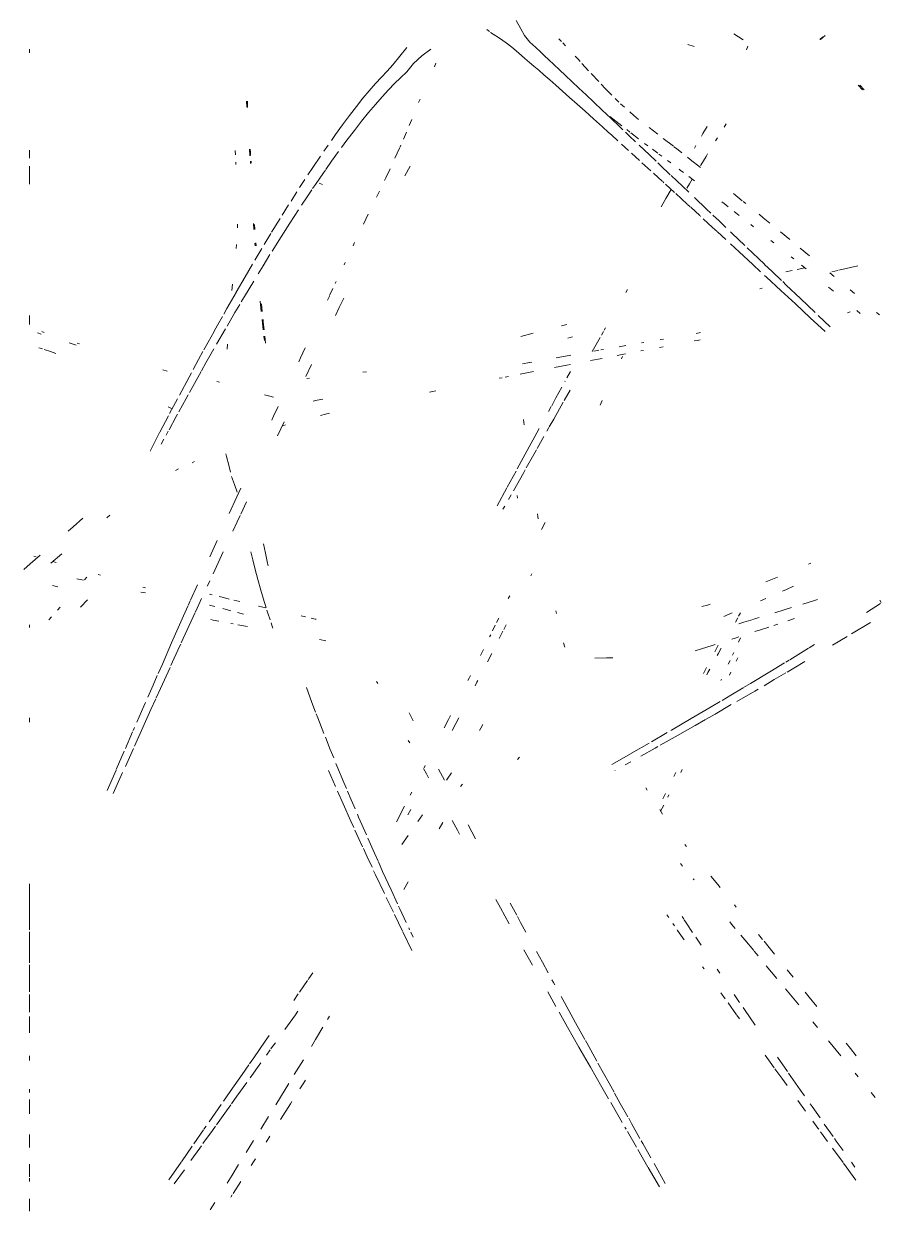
# Model space of a CAD drawing. Header units: millimetres. Extents: x -67152 to -48359, y -6192 to 21191.
# Drawn here: x -62017.6 to -61787.6, y 738.6 to 1057 of the extents above; entities that cross this region are included whole.
import ezdxf

# ---------------------------------------------------------------- set-up
doc = ezdxf.new("R2010")
doc.units = ezdxf.units.MM
doc.layers.add('G-IMPT', color=8, linetype='Continuous', lineweight=9)
doc.layers.add('I-FURN', color=30, linetype='Continuous', lineweight=9)

# ---------------------------------------------------------------- blocks, each defined once
blk = doc.blocks.new('LR2371_Conjunto_Estar_Externo_932 - RM-palem_elek_dwg-V24-Nivel 1 Oficinas')
at = {"layer": 'G-IMPT'}
for p, q in [((772.5, 1019.4), (766.6, 1010)), ((188.5, 989.4), (203.1, 964.4)), ((732.6, 982.5), (742.7, 998.1)), ((743.8, 999.7), (745.7, 1002.7)), ((-66.9, 980.8), (-50.6, 958.6)), ((195.5, 959.3), (180.9, 985.2)), ((743.9, 974.1), (735.5, 960.6)), ((743.9, 974.1), (750.6, 984.6)), ((806.1, 967.2), (819.3, 985.5)), ((826.4, 980.3), (810.4, 957.4)), ((-61.1, 957.5), (-65.5, 963.7)), ((-36.6, 939.4), (-50.2, 958)), ((216.6, 941.1), (203.5, 963.7)), ((716.1, 956.8), (719.4, 961.9)), ((-41.4, 929.9), (-50.2, 942.2)), ((210.1, 933.3), (199.8, 951.6)), ((713.8, 953.1), (716.1, 956.8)), ((716, 929.3), (725.7, 945)), ((786.1, 939.2), (797.7, 955.4)), ((795.8, 936.5), (810, 956.8)), ((-39.2, 926.7), (-41.4, 929.9)), ((-30, 930.4), (-21, 918)), ((212.1, 929.7), (210.1, 933.3)), ((224.7, 907.2), (213.9, 926.6)), ((218.4, 937.9), (230.2, 917.6)), ((694.9, 923.7), (699.9, 931.6)), ((769.7, 916.4), (781.9, 933.3)), ((793.8, 933.6), (781.2, 915.5)), ((783.8, 936), (786.1, 939.2)), ((-25.8, 907.8), (-37.3, 924)), ((-18.5, 914.6), (-17.5, 913.2)), ((-11, 904.3), (-17.5, 913.2)), ((231.9, 914.6), (233.4, 912)), ((706.8, 914.5), (696.7, 898.1)), ((765.6, 910.6), (769.7, 916.4)), ((780.6, 914.6), (777.8, 910.6)), ((-9.8, 885.2), (-20.2, 899.9)), ((228.5, 900.4), (224.7, 907.2)), ((239.4, 881), (229.6, 898.5)), ((248.4, 886), (237.1, 905.7)), ((668.1, 881.5), (681.1, 902)), ((753.6, 893.9), (764.3, 908.9)), ((762, 887.9), (773.9, 905)), ((-7.2, 881.4), (-9.8, 885.2)), ((-1.5, 891.3), (8.5, 877.4)), ((246.9, 867.5), (239.4, 881)), ((248.4, 886), (251.9, 879.8)), ((666.3, 878.7), (668.1, 881.5)), ((681, 872.8), (687.2, 882.8)), ((737.7, 871.7), (744.8, 881.6)), ((745.7, 882.8), (753.6, 893.9)), ((762, 887.9), (758.3, 882.6)), ((-86.5, 866.9), (-91.7, 873.2)), ((5.5, 863.3), (-0.1, 871.3)), ((254, 854.8), (247.5, 866.5)), ((254.8, 874.9), (263.3, 860)), ((681, 872.8), (670.2, 855)), ((724.9, 853.8), (737.7, 871.7)), ((731, 843.4), (746.4, 865.5)), ((755.3, 878.3), (746.4, 865.5)), ((20.6, 841.8), (5.5, 863.3)), ((29.5, 848.3), (22.7, 857.8)), ((268.6, 828.6), (254, 854.8)), ((278.2, 833.9), (263.3, 860)), ((648.7, 850.6), (652.5, 856.7)), ((652.5, 856.7), (655.9, 862.1)), ((722, 849.8), (722, 849.9)), ((-69.8, 846.5), (-65.8, 841.6)), ((35, 821.1), (22.1, 839.7)), ((29.5, 848.3), (38.4, 836)), ((39.3, 834.7), (44.6, 827.3)), ((278.2, 833.9), (293.1, 807.9)), ((651.4, 824.3), (663.2, 843.6)), ((706.6, 828.4), (720.5, 847.8)), ((731, 843.4), (722.1, 830.7)), ((-59.7, 809.6), (-67.3, 819.1)), ((-47.2, 819), (-31.4, 799.8)), ((50.9, 818.5), (44.6, 827.3)), ((283.1, 802.3), (270, 826.1)), ((694.5, 811.5), (699.4, 818.3)), ((701, 800.3), (715.9, 821.7)), ((721.2, 829.4), (715.9, 821.7)), ((-54.2, 802.7), (-59.7, 809.6)), ((308, 781.8), (293.1, 807.9)), ((640.9, 806.9), (635.5, 798)), ((687.8, 802.3), (691.4, 807.2)), ((691.4, 807.2), (693.5, 810.1)), ((284.8, 799.2), (283.1, 802.3)), ((297.6, 776.1), (285.6, 797.8)), ((625.9, 782), (635.5, 798)), ((701, 800.3), (695.9, 792.9)), ((-10.8, 774.9), (-17.1, 782.5)), ((77.8, 759.1), (64.1, 779.1)), ((312.1, 749.9), (297.6, 776.1)), ((308, 781.8), (319, 762.3)), ((619.9, 772), (617.4, 767.8)), ((661.8, 766), (675.4, 785)), ((79.6, 756.5), (77.8, 759.1)), ((88, 766.5), (84.6, 771.3)), ((88.5, 765.7), (99.4, 750.4)), ((658.4, 761.3), (661.8, 766)), ((-6.1, 742.8), (-15.9, 755)), ((-0.8, 736.3), (-6.1, 742.8)), ((24.7, 732), (7.2, 753.1)), ((91.3, 739.4), (84.3, 749.7)), ((108.6, 737.2), (103, 745.2)), ((316.3, 742.2), (312.1, 749.9)), ((333.8, 736.2), (323.1, 755.1)), ((663.9, 747.1), (658, 738.5)), ((326.4, 723.7), (324.6, 727)), ((645.9, 721.2), (656.6, 736.5)), ((22.7, 707.3), (14.8, 716.9)), ((35.8, 718.7), (42.8, 710.3)), ((49.6, 702), (42.8, 710.3)), ((113.7, 706.4), (110.1, 711.6)), ((328.4, 720.2), (326.4, 723.7)), ((340.7, 697.6), (333.3, 711.2)), ((644.2, 718.7), (639.2, 711.4)), ((644.2, 718.7), (645.2, 720.2)), ((132.4, 703.4), (130.3, 706.3)), ((348.3, 683.7), (340.7, 697.6)), ((364.7, 681.3), (353.5, 701.3)), ((46.1, 678.3), (38.9, 687.2)), ((60.4, 689.1), (65.5, 683.1)), ((66, 682.4), (77.6, 668.5)), ((510.3, 682.2), (522.1, 657.9)), ((52.6, 670.3), (46.1, 678.3)), ((59.8, 661.4), (54.5, 668)), ((82.9, 662.2), (77.6, 668.5)), ((141.4, 665), (134.5, 675.3)), ((165, 656.3), (156.6, 668.4)), ((511.9, 658.4), (508.7, 665.1)), ((94.7, 648.2), (90, 653.7)), ((153, 647.5), (145.6, 658.7)), ((165, 656.3), (165.6, 655.4)), ((169, 650.4), (171.3, 647)), ((369, 645.7), (362.1, 658.4)), ((514.4, 653), (513.3, 655.4)), ((532.9, 635.6), (522.5, 657.2)), ((94.7, 648.2), (97.1, 645.2)), ((156.2, 642.6), (153, 647.5)), ((159.1, 638.2), (156.8, 641.7)), ((179, 635.8), (176.4, 639.5)), ((373.2, 638), (369, 645.7)), ((382.5, 620.8), (374.1, 636.3)), ((395.2, 626.9), (383.7, 647.5)), ((526, 628.1), (517.8, 645.7)), ((91.1, 623), (88.7, 625.9)), ((395.3, 626.7), (401.2, 616.1)), ((527.6, 624.7), (526, 628.1)), ((537.3, 603.6), (528.9, 621.8)), ((534.4, 632.5), (543.6, 613.4)), ((515.1, 593.1), (520.8, 603)), ((548.3, 579.4), (537.3, 603.6)), ((557.4, 584.1), (546, 608.2)), ((112.8, 596.5), (109.5, 600.5)), ((121.8, 585.5), (112.8, 596.5)), ((143.2, 590.6), (144.5, 589)), ((161.2, 569.2), (158.5, 572.5)), ((553.8, 567.1), (548.3, 579.4)), ((557.4, 584.1), (560, 578.5)), ((562.1, 574), (568.4, 560.5)), ((559, 555.6), (554.3, 566.1)), ((573.3, 549.9), (568.4, 560.5)), ((155.6, 544.3), (153.2, 547.2)), ((523.2, 544.5), (515, 532.6)), ((567.5, 536.3), (559, 555.6)), ((579.1, 537.2), (574.4, 547.6)), ((437.1, 519.1), (427.5, 537)), ((451.2, 526), (448.4, 530.9)), ((451.2, 526), (458, 513.4)), ((579.5, 509), (569.4, 532.1)), ((579.1, 537.2), (584.3, 525.8)), ((474.8, 524.3), (470.3, 516.1)), ((502.4, 514.4), (496.4, 505.8)), ((530.2, 514.9), (519.9, 494.8)), ((585.9, 522.4), (589.5, 514.3)), ((599.6, 491.8), (589.5, 514.3)), ((183, 493.3), (187.1, 501)), ((188.2, 499.2), (184.6, 504.9)), ((511.8, 498.8), (515.5, 505.9)), ((581.2, 505.1), (579.5, 509)), ((589.2, 486.3), (584.1, 498.2)), ((176.1, 480.1), (177.6, 483)), ((184.2, 485.1), (180.7, 478.2)), ((510.5, 476.5), (512.5, 480.4)), ((593.9, 475.2), (589.2, 486.3)), ((599.6, 491.8), (606.9, 475.2)), ((206.2, 470.7), (204.3, 473.8)), ((444.7, 466), (447, 469)), ((598.6, 464.1), (595.4, 471.6)), ((607.7, 442.3), (598.6, 464.1)), ((618.7, 448.1), (609.6, 469.2)), ((886.3, 451), (898.4, 478.1)), ((906.4, 474.5), (894.9, 447.8)), ((159, 447.2), (160.9, 451)), ((169.6, 456.3), (167, 451.1)), ((246.1, 448.2), (246.4, 448.4)), ((458.9, 451.4), (464.4, 459.4)), ((465.5, 461), (464.4, 459.4)), ((475.7, 446.5), (468, 461)), ((488.6, 457.7), (491.3, 452.7)), ((495.2, 445.6), (491.3, 452.7)), ((250.6, 440.7), (225.3, 426.2)), ((225.9, 437), (232.9, 440.9)), ((370.5, 430.8), (373, 433.9)), ((494.4, 444.8), (492.9, 441.8)), ((609, 439.1), (607.7, 442.3)), ((874.1, 423.7), (882.7, 442.9)), ((884.2, 423.2), (894.6, 447.2)), ((190.6, 417.2), (194.2, 419.2)), ((194.2, 419.2), (212.6, 429.5)), ((202, 412.7), (224.7, 425.9)), ((616.4, 420.9), (611.9, 432)), ((622.8, 405), (616.4, 420.9)), ((872.4, 419.9), (874.1, 423.7)), ((882.7, 419.8), (873.4, 398.2)), ((142.1, 389.7), (168.1, 404.5)), ((168.1, 404.5), (187.4, 415.4)), ((198.8, 410.9), (178.5, 399.1)), ((513.2, 412.4), (515, 409.2)), ((861.8, 396.4), (870.9, 416.7)), ((128.8, 382), (142.1, 389.7)), ((147.1, 380.7), (172.9, 395.8)), ((173.5, 396.2), (172.9, 395.8)), ((420.8, 393.4), (418.3, 388.7)), ((420.8, 393.4), (422.5, 396.2)), ((449.5, 379.7), (453.3, 387.1)), ((453.3, 387.1), (458, 396.2)), ((468.2, 392.9), (462.7, 382.1)), ((632.7, 379.7), (624.7, 400)), ((849.5, 369.1), (861.8, 396.4)), ((872.5, 396.2), (870.8, 392.3)), ((95.1, 362.7), (116.2, 374.9)), ((116.2, 374.9), (127.7, 381.5)), ((147.1, 380.7), (121.4, 365.6)), ((460, 376.7), (462.7, 382.1)), ((514, 373.3), (508.6, 383.7)), ((634.7, 374.5), (632.7, 379.7)), ((640.3, 359.8), (635.5, 372.4)), ((858.8, 364.8), (867.9, 385.6)), ((64.7, 345.1), (88, 358.6)), ((95.8, 350.4), (107.2, 357.2)), ((109.7, 358.7), (121.4, 365.6)), ((647.5, 340.5), (640.3, 359.8)), ((843.1, 355), (849.5, 369.1)), ((858.8, 364.8), (856.7, 360)), ((60.3, 342.5), (64.7, 345.1)), ((79.4, 340.6), (70.3, 335.2)), ((95.8, 350.4), (79.6, 340.7)), ((824.7, 314.4), (837.1, 341.8)), ((837.1, 341.8), (842.6, 353.9)), ((853.7, 353.1), (846.8, 337.3)), ((24.1, 321.3), (39.2, 330.2)), ((39.2, 330.2), (52.6, 338.1)), ((44.9, 319.9), (70.3, 335.2)), ((95.7, 320.4), (97.6, 324.2)), ((107.9, 329.4), (108.8, 331.4)), ((424.6, 331.4), (425.8, 333.7)), ((425.8, 333.7), (428.1, 338.1)), ((434.2, 324.9), (435.9, 328.4)), ((437.4, 331.4), (435.9, 328.4)), ((554.7, 335.4), (556.2, 332.6)), ((841.3, 324.8), (846.8, 337.3)), ((-0.5, 306.8), (13.8, 315.3)), ((13.8, 315.3), (22.4, 320.4)), ((44.9, 319.9), (26.1, 308.5)), ((96.6, 305.2), (99, 310.3)), ((123.1, 316.4), (125.5, 320.8)), ((125.5, 320.8), (127.1, 323.8)), ((127.3, 314.5), (129.5, 318.6)), ((131.4, 322.1), (129.5, 318.6)), ((812.2, 287.1), (823.5, 311.8)), ((834.7, 309.9), (822.6, 282.4)), ((834.7, 309.9), (840.1, 322.2)), ((-5.3, 289.4), (19.1, 304.3)), ((24.1, 307.3), (19.7, 304.7)), ((86.8, 301.8), (88.8, 306)), ((93.4, 298.2), (91.9, 294.9)), ((108.3, 289.2), (112.2, 296.5)), ((112.1, 285.6), (116.5, 294.1)), ((112.2, 296.5), (113.6, 299)), ((257.5, 301.9), (249.2, 301.7)), ((272.5, 302.2), (257.5, 301.9)), ((406.6, 296.1), (412.2, 307)), ((421.3, 299), (417.3, 290.9)), ((-55.3, 274.2), (-36.4, 285.5)), ((-6.3, 288.8), (-13.1, 284.7)), ((83.2, 276), (85.8, 281.7)), ((120, 285.8), (116, 284.5)), ((120, 285.8), (133.9, 290.3)), ((142.1, 292.9), (133.9, 290.3)), ((313.2, 282.3), (311.5, 288.1)), ((622.3, 279.6), (630.3, 278.1)), ((799.8, 259.9), (810.1, 282.4)), ((810.5, 254.9), (822.6, 282.4)), ((810.8, 283.9), (812.2, 287.1)), ((-85.7, 255.9), (-61.1, 270.7)), ((57.2, 265.4), (46.3, 261.8)), ((57.2, 265.4), (64.4, 267.7)), ((89.9, 276.1), (85.4, 274.6)), ((89.9, 276.1), (94.4, 277.5)), ((387.8, 259.1), (390.8, 265)), ((392, 267.4), (396.7, 276.7)), ((401.9, 259.5), (405.4, 266.6)), ((407.9, 271.8), (409.4, 274.7)), ((692.3, 259.5), (691, 263.1)), ((21.5, 253.6), (12.8, 250.8)), ((34.7, 258), (39.8, 259.7)), ((62, 250.5), (59, 249.6)), ((65.9, 251.7), (62, 250.5)), ((78.9, 255.6), (66.7, 251.9)), ((85.4, 257.6), (78.9, 255.6)), ((83.3, 243.3), (85.8, 247.9)), ((86.8, 249.9), (89.8, 255.4)), ((104.8, 248), (94.1, 243.4)), ((397.4, 250.3), (400.2, 256)), ((636.1, 251.4), (634.7, 251.7)), ((636.1, 251.4), (641.2, 250.3)), ((648.8, 248.6), (654.4, 247.4)), ((692.3, 259.5), (693.3, 256.4)), ((694.6, 252.5), (697.5, 243.7)), ((724.2, 261.1), (736.5, 258.8)), ((742.7, 257.7), (745.6, 257.1)), ((761.1, 254.1), (768.5, 252.7)), ((768.5, 252.7), (771.5, 252.1)), ((792.1, 243.1), (799.8, 259.9)), ((810.5, 254.9), (801.4, 234.5)), ((982.1, 252.3), (978.8, 248.5)), ((-99, 231.4), (-80.7, 242.8)), ((2.3, 232.2), (-11.8, 227.8)), ((26.4, 239.6), (16.8, 236.6)), ((38.5, 243.3), (26.4, 239.6)), ((125.9, 233.2), (122.4, 231.9)), ((133.5, 235.3), (125.9, 233.2)), ((322.5, 244.4), (323.3, 240.7)), ((698.7, 239.9), (697.5, 243.7)), ((702.3, 228.6), (699.8, 236.3)), ((709.7, 234.6), (700.3, 236.8)), ((729.1, 245), (737, 242.9)), ((745.7, 240.7), (756.1, 237.9)), ((766.6, 235.2), (773.3, 233.4)), ((783.6, 224.7), (787.3, 232.6)), ((787.3, 232.6), (791.5, 241.9)), ((801.2, 234), (798.4, 227.6)), ((932.1, 226.4), (941.1, 236.2)), ((970.9, 239.7), (967.7, 236.1)), ((-98.1, 227), (-99.8, 229.9)), ((-11.8, 227.8), (-16.8, 226.2)), ((57.2, 227.8), (50.1, 224.7)), ((385, 224.9), (383.2, 221.2)), ((702.3, 228.6), (706.6, 214.1)), ((741.6, 227), (733.9, 228.8)), ((755.2, 223.6), (748, 225.4)), ((755.2, 223.6), (761, 222.2)), ((770, 220), (773.4, 219.1)), ((789.2, 207), (798.1, 226.9)), ((856.7, 217.5), (862.5, 216.4)), ((23.5, 212.9), (14.2, 208.9)), ((23.5, 212.9), (28.5, 215.2)), ((50.1, 203.2), (35.2, 196.9)), ((710.6, 200.2), (706.6, 214.1)), ((773, 201.8), (774.8, 205.5)), ((774.8, 205.5), (776.3, 208.9)), ((856.7, 210.8), (860.2, 209.8)), ((945.9, 199.1), (937, 201)), ((970.4, 209.6), (977.4, 207.9)), ((354.3, 192.5), (355.8, 195.4)), ((710.6, 200.2), (714.1, 187)), ((717.2, 174.4), (714.1, 187)), ((762.3, 178.5), (768.8, 192.6)), ((915, 194.5), (918, 193.6)), ((935.9, 200.5), (932.9, 197.2)), ((1014.8, 187.2), (1006.5, 179.8)), ((-5.3, 179.9), (-8.2, 178.7)), ((698, 178.6), (697.1, 182.2)), ((700.8, 165.8), (698, 178.6)), ((717.2, 174.4), (719.5, 164.1)), ((755.6, 164.2), (762.3, 178.5)), ((763.5, 149.5), (772.9, 170.5)), ((965.3, 166.8), (979.8, 178.9)), ((972.9, 178), (977.1, 176.7)), ((993.7, 168.5), (1006.5, 179.8)), ((998.8, 170.5), (1001.9, 169.6)), ((703.1, 153.7), (700.8, 165.8)), ((341.7, 135.2), (337.2, 125.8)), ((733.7, 117), (737.4, 124.9)), ((737.4, 124.9), (743, 137)), ((938, 120.5), (950.8, 131.4)), ((957.3, 137), (950.8, 131.4)), ((346, 121.4), (346.6, 118.2)), ((347.2, 114.8), (346.6, 118.2)), ((389.5, 104.6), (391.9, 108.8)), ((725.4, 99.2), (732.8, 115.2)), ((737.9, 92.7), (747.7, 114.4)), ((902.9, 116.5), (907, 119.7)), ((373.2, 94.5), (373.3, 90.7)), ((381.2, 89.8), (384.8, 96.2)), ((399.5, 104.5), (386.7, 80.8)), ((365, 60.8), (378.3, 84.6)), ((374.9, 59.1), (386.3, 80.2)), ((737.8, 92.5), (732.8, 81.5)), ((740.7, 76.4), (737.4, 86.6)), ((740.7, 76.4), (744.6, 66.3)), ((351.8, 37.4), (361.6, 54.7)), ((373.3, 56.2), (360.5, 32.5)), ((363.1, 57.5), (365, 60.8)), ((748.4, 51.5), (746.2, 60.6)), ((748.4, 51.5), (751.3, 40.3)), ((792.8, 46.8), (795.9, 48.2)), ((813.7, 56.3), (817.7, 58.5)), ((347.8, 9.3), (360.5, 32.5)), ((348.4, 31.4), (351.8, 37.4)), ((752.3, 36.5), (751.3, 40.3)), ((850.7, 33.1), (838.3, 9.1)), ((338.8, 14.3), (347.4, 29.6)), ((832.6, 17.6), (836.1, 24.1)), ((326, -8.3), (331.7, 1.7)), ((332.2, 2.6), (334.9, 7.4)), ((347.8, 9.3), (344.9, 3.9)), ((674.5, -1), (679, 0.8)), ((676.2, -5.1), (684.9, 13.2)), ((816.7, -11.7), (825.9, 5.3)), ((826.8, -12.9), (837.9, 8.4)), ((827, 7.4), (829.8, 12.4)), ((313.5, -30.5), (326, -8.3)), ((365.4, -8), (364.3, -0.8)), ((617.4, -16), (622.7, -14.7)), ((629.3, -13.2), (622.7, -14.7)), ((690, -12.3), (684.2, -25)), ((690, -12.3), (692.4, -7.2)), ((814.9, -15), (816.7, -11.7)), ((265.6, -26.5), (262.9, -32.5)), ((323.2, -35.9), (328.6, -25.9)), ((329.1, -25), (332.7, -18.3)), ((803.7, -35.4), (813.3, -17.8)), ((825.2, -15.9), (815.2, -34.6)), ((822.9, -22.3), (827.3, -24.4)), ((304.7, -46), (312.3, -32.6)), ((323.2, -35.9), (315.4, -50)), ((479.1, -45.3), (483.3, -44.4)), ((487.4, -43.6), (483.3, -44.4)), ((633.5, -32.9), (626, -34.3)), ((638.5, -31.9), (633.5, -32.9)), ((695.1, -38.4), (690.2, -37)), ((701.9, -40.2), (695.1, -38.4)), ((790.8, -58.7), (799.4, -43.2)), ((800, -63.1), (812.5, -39.7)), ((801.2, -39.9), (803.7, -35.4)), ((311.4, -57.4), (311.2, -57.8)), ((393, -62.3), (396.8, -61.5)), ((646.7, -61.3), (643.3, -61.6)), ((760.2, -56.6), (764, -57.2)), ((784.2, -70.4), (790.8, -58.7)), ((304.2, -70.4), (308.9, -62)), ((308.8, -78.6), (324.8, -75.5)), ((352.2, -70.2), (369.4, -66.9)), ((389, -63.1), (384.9, -63.9)), ((574, -69.5), (569.2, -70)), ((640.6, -79.4), (648.2, -63.7)), ((778, -81.4), (783.6, -71.3)), ((794.6, -73), (787.5, -86.1)), ((800, -63.1), (797, -68.6)), ((828.6, -70.9), (834.1, -72.3)), ((232.5, -93.2), (239.3, -91.9)), ((236.7, -89.9), (238, -86.9)), ((243.3, -91.1), (239.3, -91.9)), ((263, -87.4), (278.3, -84.5)), ((310.7, -90.3), (303.5, -91.5)), ((308.8, -78.6), (304, -79.5)), ((322.8, -88.1), (310.7, -90.3)), ((357.1, -82.1), (354.2, -82.6)), ((366.5, -80.5), (357.4, -82.1)), ((649.1, -100.9), (655, -88.2)), ((657.4, -83), (655, -88.2)), ((767.6, -99.7), (778, -81.4)), ((781.9, -96.3), (787.5, -86.1)), ((183.8, -102.4), (188.3, -101.6)), ((211.7, -107.5), (208.8, -108)), ((212.5, -97), (209.4, -97.6)), ((241, -102.4), (232.4, -103.9)), ((264.8, -98.3), (261.1, -98.9)), ((265.7, -114.6), (276.1, -96.3)), ((273.9, -96.7), (267.1, -97.9)), ((701.4, -116.3), (700.4, -107.3)), ((750.4, -99.4), (749.9, -105.7)), ((752.7, -125.6), (764.1, -105.9)), ((775.2, -108.6), (780.7, -98.5)), ((945.2, -107.3), (942.2, -106.4)), ((955.9, -107.4), (946.6, -104.6)), ((973, -93.7), (980.1, -96.1)), ((980.1, -96.1), (988.4, -98.9)), ((990.3, -99.6), (995.1, -101.2)), ((-27.1, -122.1), (-7.5, -140.2)), ((140.6, -119.9), (135.1, -120.8)), ((135.5, -111.5), (139.1, -110.8)), ((143.2, -110.1), (139.1, -110.8)), ((187.6, -111.7), (183.2, -112.5)), ((261.3, -122.3), (264, -117.6)), ((307.6, -113.8), (301.7, -115.4)), ((368.8, -115.6), (352.7, -120)), ((702.8, -116.2), (702.1, -110.4)), ((767.3, -122.7), (762.9, -130.5)), ((775.2, -108.6), (767.5, -122.3)), ((991.4, -122.1), (988.3, -121.1)), ((992.3, -118.9), (996.9, -120.5)), ((-18, -142.9), (-33.2, -128.4)), ((258.5, -127.1), (260.3, -124.1)), ((315.7, -129.8), (308.8, -131.6)), ((703.5, -134.8), (702.3, -124.3)), ((703.5, -134.8), (703.8, -138)), ((705.1, -137.9), (703.7, -124.4)), ((740.3, -146.9), (750.5, -129.3)), ((756.6, -141.7), (762.9, -130.5)), ((-93.7, -147), (-97.5, -143.8)), ((-68, -149.8), (-72.6, -145.9)), ((-56.1, -146.4), (-59.2, -148)), ((5.1, -165), (-13.9, -146.8)), ((11.7, -158.1), (-7.5, -140.2)), ((598.8, -165.7), (604.7, -153.7)), ((604.7, -153.7), (609.8, -143.1)), ((704.8, -148.1), (705.7, -158.1)), ((706.1, -148.2), (707.4, -161.7)), ((734.1, -157.3), (740.3, -146.9)), ((750.8, -152), (738.9, -173)), ((750.8, -152), (754.9, -144.8)), ((23.8, -182.7), (5.1, -165)), ((11.7, -158.1), (30.6, -175.6)), ((617.3, -168.9), (612.9, -178.3)), ((620, -163.1), (617.6, -168.2)), ((715.8, -187.9), (728, -167.7)), ((728, -167.7), (732.1, -160.7)), ((-59.2, -176.5), (-64.9, -171.6)), ((-31.4, -179.9), (-37.9, -174.6)), ((28.3, -187.1), (23.8, -182.7)), ((49.2, -192.8), (30.6, -175.6)), ((58, -177.9), (55, -178.6)), ((230.1, -176.7), (232.2, -173.1)), ((608.7, -187.1), (609.9, -184.7)), ((727.1, -193.4), (738.6, -173.5)), ((744.2, -175.8), (743.4, -183.9)), ((-43.5, -201.6), (-35.7, -199.9)), ((-33.1, -198.4), (-38.7, -193.7)), ((24.1, -199.7), (16.2, -201.5)), ((42, -200.2), (29.9, -188.6)), ((51.8, -209.5), (42, -200.2)), ((49.2, -192.8), (51.8, -195.2)), ((57, -199.9), (67.3, -209.5)), ((703.8, -207.6), (710.1, -197.4)), ((727.1, -193.4), (717.4, -209.9)), ((-44.7, -201.9), (-69.5, -207.5)), ((-2.2, -203.7), (4, -208.7)), ((9.7, -202.9), (-0.4, -205.1)), ((59.9, -217.2), (52, -209.7)), ((85.1, -225.9), (67.3, -209.5)), ((598.4, -208.9), (597, -211.8)), ((694.8, -222.2), (703.8, -207.6)), ((705.4, -230.1), (714.3, -215.2)), ((5.7, -230.8), (-6.5, -220.7)), ((17.3, -219.5), (13.8, -216.6)), ((74.3, -230.9), (59.9, -217.2)), ((85.1, -225.9), (96.3, -236.3)), ((680.4, -245.3), (692, -226.8)), ((738.9, -230), (738.5, -235.6)), ((31.2, -251.9), (19.2, -242)), ((39.7, -237.4), (43.6, -240.5)), ((94.5, -250.1), (77.4, -233.9)), ((113.2, -251.9), (102.4, -241.9)), ((584.7, -237.8), (586.6, -233.8)), ((668.9, -263.2), (680.4, -245.3)), ((702.4, -235.2), (693.5, -249.9)), ((713.2, -237.4), (712.9, -233.7)), ((714.4, -237.3), (714.1, -233.5)), ((66.2, -258.5), (69.8, -261.3)), ((96.3, -251.9), (94.5, -250.1)), ((111.1, -266), (102.4, -257.7)), ((119.4, -257.5), (113.6, -252.2)), ((119.4, -257.5), (131.7, -268.9)), ((573.2, -261.7), (567, -274.7)), ((681.6, -269.2), (692.7, -251.3)), ((714.5, -254.9), (714.8, -261.5)), ((715.8, -255.1), (716.2, -262.9)), ((737.1, -257.1), (737, -261.9)), ((53.5, -270.2), (44.9, -263.1)), ((59.1, -274.7), (53.5, -270.2)), ((91.6, -278.4), (85, -273.3)), ((119.2, -273.7), (111.1, -266)), ((127.4, -281.4), (121.9, -276.2)), ((135.1, -272), (135.8, -272.7)), ((147.9, -283.8), (136.2, -273)), ((657.7, -280.6), (668.9, -263.2)), ((678.9, -273.6), (670.6, -286.9)), ((79.6, -291.3), (76.3, -288.6)), ((92.4, -301.6), (80.9, -292.3)), ((104.6, -288.6), (99.1, -284.3)), ((104.6, -288.6), (107.4, -290.7)), ((143.1, -296.4), (127.4, -281.4)), ((151.9, -287.4), (148.5, -284.3)), ((152.5, -288), (167.4, -301.7)), ((180, -295), (186.1, -284.3)), ((646.6, -297.3), (653.7, -286.6)), ((659.9, -303.7), (667.4, -291.8)), ((149.6, -314.2), (152.9, -308.7)), ((158.4, -311), (150.5, -303.4)), ((180.7, -313.8), (168.9, -303)), ((180, -295), (173.3, -307)), ((556.3, -297.1), (552.5, -304.9)), ((635.8, -313.3), (639.4, -308)), ((640.5, -306.4), (646.6, -297.3)), ((142.8, -318), (150.2, -323.6)), ((145.9, -320.3), (149.6, -314.2)), ((173.3, -325.1), (158.4, -311)), ((182.6, -315.5), (183.8, -316.7)), ((184.6, -317.4), (196.1, -327.9)), ((538.7, -333.8), (544.3, -321.9)), ((545.9, -318.5), (544.3, -321.9)), ((625.2, -328.7), (635.8, -313.3)), ((626.5, -313.5), (630.9, -315.3)), ((656.2, -309.4), (649.4, -319.9)), ((128, -349.9), (134.8, -338.7)), ((134.8, -338.7), (135.1, -338.2)), ((148.5, -346), (135.1, -335.5)), ((157.1, -328.8), (161.4, -332.1)), ((162.9, -333.2), (161.4, -332.1)), ((187.6, -338.7), (174.4, -326.1)), ((190.6, -341.6), (187.6, -338.7)), ((211.2, -341.6), (199.8, -331.3)), ((512.5, -337.3), (519.6, -324.7)), ((614.8, -343.5), (622.3, -332.8)), ((622.7, -332.2), (625.2, -328.7)), ((639.1, -335.5), (629.1, -350.4)), ((639.1, -335.5), (645.5, -325.8)), ((739, -339.5), (739.2, -342.6)), ((126, -353.2), (128, -349.9)), ((152.2, -348.9), (148.5, -346)), ((166.5, -360), (159.4, -354.5)), ((178, -344.5), (173.8, -341.4)), ((185.4, -350.1), (189.1, -352.8)), ((190.6, -354), (197.6, -359.1)), ((201.5, -351.9), (192.7, -343.5)), ((214.8, -364.5), (201.5, -351.9)), ((214.6, -344.7), (224.9, -354.1)), ((532.3, -347.4), (526.4, -360.7)), ((605.5, -356.3), (614.8, -343.5)), ((719.4, -343.8), (719.1, -340.9)), ((720.2, -354.5), (719.9, -351.1)), ((720.3, -343.8), (720.1, -340.8)), ((720.2, -354.5), (720.5, -359.5)), ((721.5, -359.4), (720.8, -350.7)), ((739.8, -352.1), (740.1, -357.4)), ((113.1, -374), (115.5, -370.3)), ((141.1, -363.9), (143, -360.5)), ((169.6, -362.4), (166.5, -360)), ((183.8, -373.3), (170.4, -363)), ((207.8, -366.7), (203.6, -363.6)), ((227.7, -376.7), (219.5, -368.9)), ((238, -366), (228.8, -357.7)), ((242.4, -370), (250.6, -377.4)), ((526.1, -361.5), (524.7, -364.5)), ((594.7, -370.9), (601.7, -361.5)), ((619.2, -364.7), (624.9, -356.5)), ((126.7, -388.8), (132.1, -379.5)), ((133.9, -376.4), (132.1, -379.5)), ((202, -387.4), (190.6, -378.6)), ((215.9, -372.9), (225.5, -380.4)), ((226.9, -381.5), (231.1, -384.8)), ((232.7, -381.5), (227.7, -376.7)), ((240, -388.4), (235.9, -384.5)), ((255.1, -381.5), (250.6, -377.4)), ((262.6, -388.3), (255.1, -381.5)), ((517.4, -381.5), (521.2, -372.5)), ((575.6, -395.6), (585, -383.6)), ((585, -383.6), (594.7, -370.9)), ((600.3, -391.1), (609.7, -378.2)), ((615, -370.7), (609.7, -378.2)), ((101.6, -392.2), (104.4, -387.8)), ((221.9, -403), (215.6, -398)), ((253.2, -401.9), (237.4, -389.8)), ((251.8, -399.5), (240, -388.4)), ((263, -410.2), (251.8, -399.5)), ((262.6, -388.3), (274.1, -398.7)), ((285.1, -408.5), (274.1, -398.7)), ((510.4, -397.9), (513.7, -390.1)), ((566.5, -406.9), (575.6, -395.6)), ((600.3, -391.1), (591.3, -403.2)), ((227.2, -407.7), (221.9, -403)), ((239, -418.2), (234.1, -413.9)), ((273.7, -420.3), (263, -410.2)), ((285.1, -408.5), (295.5, -417.8)), ((557.6, -417.4), (566.5, -406.9)), ((582.5, -414.6), (573.9, -425.4)), ((582.5, -414.6), (591.3, -403.2)), ((723.8, -413.5), (724.2, -421.5)), ((724.8, -414.1), (725.2, -421.6)), ((246.1, -425.2), (241.2, -420.2)), ((258.9, -438), (250.6, -429.6)), ((283.8, -429.8), (273.7, -420.3)), ((293.3, -438.8), (283.8, -429.8)), ((305.3, -426.5), (295.5, -417.8)), ((305.3, -426.5), (314.5, -434.7)), ((499.7, -424.2), (501.7, -419.8)), ((540.7, -436.3), (549, -427.2)), ((549, -427.2), (557.6, -417.4)), ((565.7, -435.3), (573.9, -425.4)), ((-72, -442.4), (-77.5, -436.3)), ((-70, -442.3), (-75.4, -436.4)), ((264.3, -443.8), (258.9, -438)), ((277.4, -457.6), (267.5, -447.1)), ((302.3, -447.3), (293.3, -438.8)), ((310.7, -455.2), (302.3, -447.3)), ((323.2, -442.3), (314.5, -434.7)), ((323.2, -442.3), (331.2, -449.4)), ((524.9, -452.2), (532.7, -444.6)), ((532.7, -444.6), (540.7, -436.3)), ((550, -453.1), (557.7, -444.6)), ((565.7, -435.3), (557.7, -444.6)), ((289.3, -470.6), (280.7, -461.2)), ((318.5, -462.5), (310.7, -455.2)), ((325.7, -469.3), (318.5, -462.5)), ((338.7, -455.9), (331.2, -449.4)), ((338.7, -455.9), (345.5, -461.8)), ((351.8, -467.1), (345.5, -461.8)), ((508.1, -470.5), (517.1, -460)), ((517.1, -460), (524.9, -452.2)), ((535, -469), (542.6, -460.8)), ((550, -453.1), (542.6, -460.8)), ((294.3, -476.1), (291.6, -473.2)), ((298.2, -480.3), (294.3, -476.1)), ((332.3, -475.5), (325.7, -469.3)), ((338.3, -481.1), (332.3, -475.5)), ((351.8, -467.1), (357.4, -471.9)), ((363.5, -477), (357.4, -471.9)), ((363.5, -477), (371.6, -484.5)), ((481.1, -466.4), (479, -471.2)), ((497.3, -480.7), (508.1, -470.5)), ((535, -469), (525.8, -480)), ((73.6, -493), (75.4, -488.4)), ((143.3, -492.8), (151.7, -495.2)), ((314.2, -497.4), (310.6, -493.6)), ((343.7, -486.1), (338.3, -481.1)), ((349.2, -491.3), (343.7, -486.1)), ((357, -498.4), (349.2, -491.3)), ((380.2, -491.9), (371.6, -484.5)), ((380.2, -491.9), (387.7, -497.4)), ((485.6, -489.2), (497.3, -480.7)), ((516.7, -491.4), (525.8, -480)), ((-26.9, -507), (-20.7, -502)), ((-20, -501.9), (-23.9, -505.5)), ((79.6, -501.3), (79.9, -501.5)), ((79.9, -501.5), (91.7, -509.4)), ((319.1, -502.6), (315.9, -499.2)), ((363.9, -507), (357, -498.4)), ((368.9, -515.9), (363.9, -507)), ((396.6, -503.6), (387.7, -497.4)), ((396.6, -503.6), (404.7, -508.7)), ((408, -511.1), (404.7, -508.7)), ((374.7, -526.6), (368.9, -515.9)), ((413, -514.7), (409.6, -512.2))]:
    blk.add_line(p, q, dxfattribs=at)
blk = doc.blocks.new('LR2371_Conjunto_Estar_Externo_932 - LR2371_Conjunto_Estar_Externo_932-V25-Nivel 1 Oficinas')
at = {"layer": 'I-FURN'}
for p, q in [((2600, -105.54), (2600, -108.87)), ((2600, -113.54), (2600, -114.44)), ((2600, -114.75), (2600, -118.17)), ((2600, -122.61), (2600, -126.11)), ((2600, -131.68), (2600, -135.52)), ((2600, -137.37), (2600, -138.26)), ((2600, -145.97), (2600, -147.25)), ((2600, -153.43), (2600, -157.81)), ((2600, -158.9), (2600, -163.66)), ((2600, -164.42), (2600, -171.59)), ((2600, -172.16), (2600, -180.46)), ((2600, -181.01), (2600, -193.33)), ((2600, -236.71), (2600, -237.84)), ((2600, -262.12), (2600, -262.78)), ((2600, -343.34), (2600, -345.75)), ((2600, -380.99), (2600, -385.81)), ((2600, -387.92), (2600, -390.1)), ((2600, -416.22), (2600, -417.23))]:
    blk.add_line(p, q, dxfattribs=at)
at = {"xscale": 0.2063269555025896, "yscale": 0.2063269555025896, "zscale": 0.2063269555025896}
blk.add_blockref('LR2371_Conjunto_Estar_Externo_932 - RM-palem_elek_dwg-V24-Nivel 1 Oficinas', (2392.17, -316.24), dxfattribs=at)

msp = doc.modelspace()

# ---------------------------------------------------------------- block references
at = {"layer": 'I-FURN', "rotation": 180}
msp.add_blockref('LR2371_Conjunto_Estar_Externo_932 - LR2371_Conjunto_Estar_Externo_932-V25-Nivel 1 Oficinas', (-59416.06, 633.03), dxfattribs=at)

doc.saveas('drawing.dxf')
